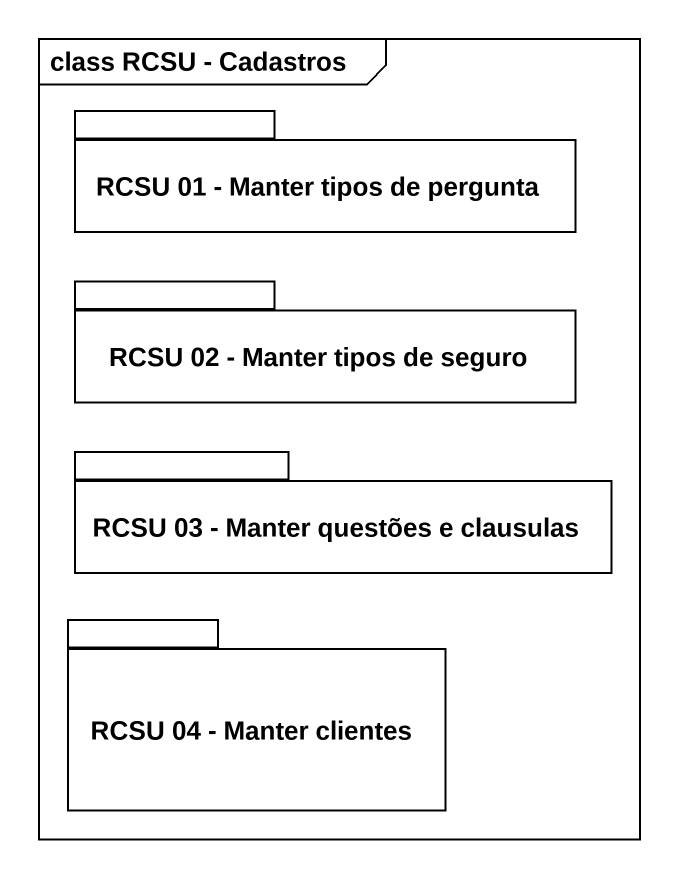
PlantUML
@startuml
mainframe class RCSU - Cadastros
package "RCSU 01 - Manter tipos de pergunta" as RCSU_01_Manter_tipos_de {
}
package "RCSU 02 - Manter tipos de seguro" as RCSU_02_Manter_tipos_de {
}
package "RCSU 03 - Manter questões e clausulas" as RCSU_03_Manter_questões_e {
}
package "RCSU 04 - Manter clientes" as RCSU_04_Manter_clientes {
}
@enduml
